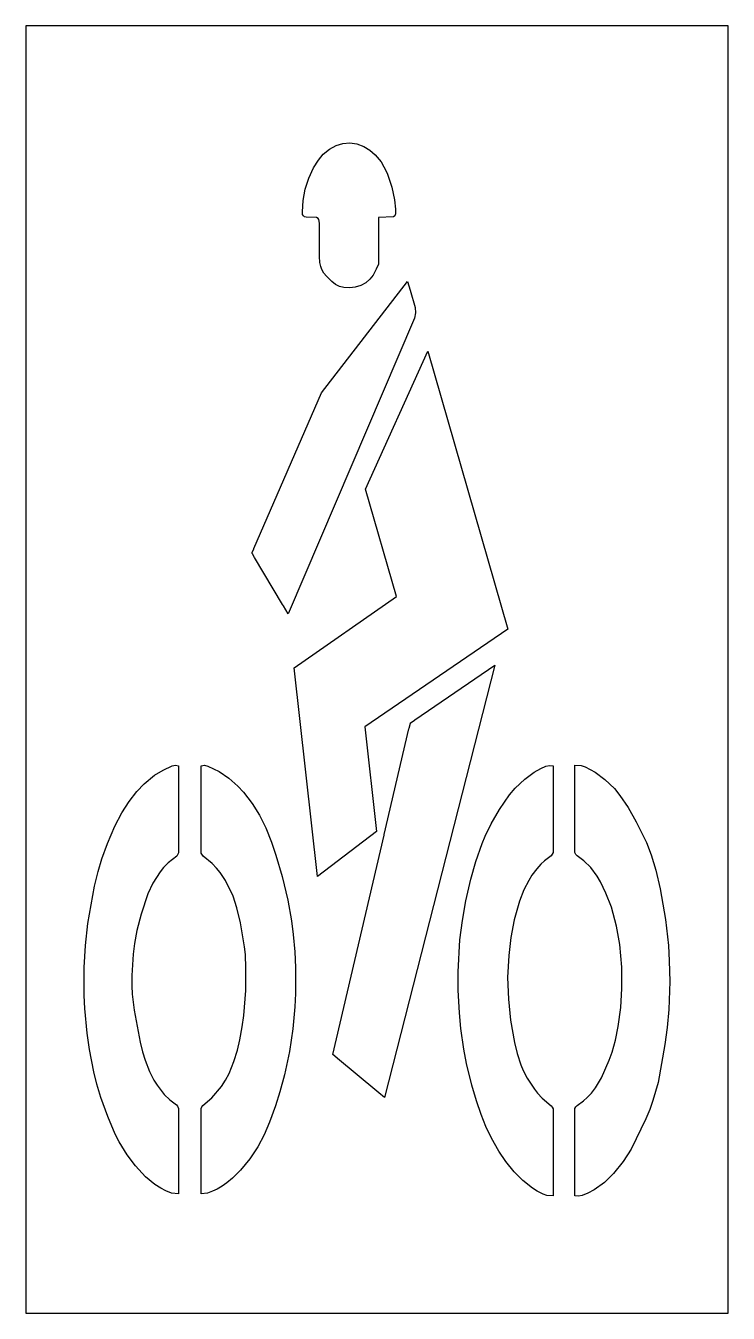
# Model space of a CAD drawing. Header units: inches. Extents: x 0 to 48, y 0 to 88.
import ezdxf

# ---------------------------------------------------------------- set-up
doc = ezdxf.new("R2010")
doc.units = ezdxf.units.IN
doc.header["$MEASUREMENT"] = 0
doc.layers.add('CUT', color=1, linetype='Continuous')

msp = doc.modelspace()

# ---------------------------------------------------------------- linework, layer by layer
at = {"layer": 'CUT'}
for points in [[(0, 0), (48, 0), (48, 88), (0, 88)], [(20.094, 71.821), (20.068, 72.231), (20.065, 74.498), (20.036, 74.747), (19.984, 74.835), (19.869, 74.895), (19.169, 74.927), (19.053, 74.95), (18.968, 75.002), (18.919, 75.09), (18.899, 75.273), (18.959, 76.054), (19.101, 76.827), (19.336, 77.593), (19.656, 78.289), (19.996, 78.815), (20.332, 79.213), (20.757, 79.571), (21.209, 79.823), (21.666, 79.959), (22.139, 80), (22.613, 79.925), (23.099, 79.746), (23.511, 79.49), (23.878, 79.172), (24.275, 78.688), (24.476, 78.362), (24.691, 77.924), (25.019, 76.976), (25.198, 76.1), (25.266, 75.457), (25.271, 75.136), (25.223, 75.015), (25.117, 74.948), (24.11, 74.886), (24.11, 71.711), (23.942, 71.353), (23.732, 70.954), (23.52, 70.68), (23.232, 70.432), (22.902, 70.246), (22.514, 70.122), (22.146, 70.078), (21.741, 70.107), (21.443, 70.182), (21.166, 70.318), (20.923, 70.51), (20.553, 70.88), (20.377, 71.093), (20.238, 71.331), (20.151, 71.555)], [(26.557, 68.015), (17.927, 47.815), (17.605, 48.36), (17.55, 48.443), (15.639, 51.653), (15.491, 51.908), (15.48, 51.934), (15.475, 51.971), (15.48, 52.008), (15.578, 52.238), (15.589, 52.277), (20.205, 62.918), (26.087, 70.527), (26.255, 69.931), (26.602, 68.749), (26.639, 68.379)], [(23.18, 40.088), (23.973, 32.92), (19.925, 29.863), (18.351, 44.106), (25.332, 48.987), (23.212, 56.324), (27.466, 65.767), (32.939, 46.75)], [(23.986, 15.172), (21.307, 17.401), (21.28, 17.427), (20.984, 17.675), (24.494, 32.686), (24.498, 32.726), (26.184, 39.95), (26.201, 39.994), (26.281, 40.323), (26.298, 40.352), (26.324, 40.379), (26.56, 40.542), (26.591, 40.571), (32.05, 44.29), (24.509, 14.739), (24.126, 15.063)], [(4.689, 29.187), (4.939, 30.196), (5.206, 31.059), (5.585, 32.107), (6.078, 33.291), (6.565, 34.214), (7.056, 34.976), (7.593, 35.662), (8.1, 36.19), (8.796, 36.768), (9.39, 37.125), (10.01, 37.41), (10.228, 37.451), (10.448, 37.42), (10.448, 31.468), (10.319, 31.249), (9.737, 30.782), (9.42, 30.458), (9.179, 30.16), (8.693, 29.396), (8.345, 28.675), (7.875, 27.269), (7.599, 26.163), (7.438, 25.279), (7.339, 24.546), (7.241, 23.086), (7.245, 22.39), (7.281, 21.812), (7.41, 20.711), (7.81, 18.536), (7.979, 17.868), (8.155, 17.306), (8.455, 16.526), (8.759, 15.937), (8.979, 15.582), (9.464, 14.946), (9.839, 14.583), (10.298, 14.236), (10.375, 14.144), (10.448, 14.003), (10.448, 8.164), (9.964, 8.209), (9.577, 8.361), (9.24, 8.543), (8.83, 8.808), (8.18, 9.333), (7.49, 10.071), (6.925, 10.822), (6.388, 11.711), (6.117, 12.236), (5.597, 13.449), (5.121, 14.756), (4.859, 15.648), (4.66, 16.49), (4.366, 18.037), (4.2, 19.154), (4.046, 20.821), (4.001, 21.71), (4, 23.628), (4.072, 25.146), (4.231, 26.636)], [(15.042, 22.053), (15.048, 23.586), (15.006, 24.511), (14.951, 25.055), (14.671, 26.674), (14.431, 27.715), (14.164, 28.503), (13.642, 29.567), (13.282, 30.121), (13.044, 30.42), (12.729, 30.745), (12.118, 31.237), (11.981, 31.453), (11.981, 37.413), (12.216, 37.45), (12.434, 37.403), (13.22, 37.035), (13.879, 36.581), (14.494, 36.016), (14.871, 35.605), (15.466, 34.832), (15.963, 34.033), (16.398, 33.169), (16.783, 32.202), (17.097, 31.321), (17.523, 29.855), (17.902, 28.243), (18.167, 26.811), (18.283, 25.892), (18.382, 24.7), (18.429, 23.638), (18.427, 21.86), (18.384, 20.935), (18.255, 19.44), (18.03, 17.888), (17.674, 16.291), (17.353, 15.124), (17.065, 14.166), (16.66, 13.063), (16.292, 12.203), (15.849, 11.373), (15.316, 10.556), (14.679, 9.772), (14.13, 9.237), (13.728, 8.904), (13.414, 8.684), (13.085, 8.488), (12.77, 8.342), (12.415, 8.204), (11.981, 8.167), (11.981, 13.985), (12.031, 14.104), (12.094, 14.205), (12.723, 14.717), (13.37, 15.491), (13.653, 15.93), (13.904, 16.388), (14.225, 17.197), (14.459, 17.988), (14.626, 18.694), (14.796, 19.572), (14.903, 20.355)], [(30.071, 28.178), (30.418, 29.659), (30.753, 30.866), (31.189, 32.117), (31.385, 32.601), (31.79, 33.45), (32.364, 34.442), (33.063, 35.432), (33.447, 35.882), (34.095, 36.514), (34.74, 36.988), (35.197, 37.241), (35.547, 37.392), (35.797, 37.449), (36.03, 37.411), (36.03, 31.486), (35.973, 31.37), (35.906, 31.273), (35.454, 30.925), (35.196, 30.692), (34.919, 30.38), (34.585, 29.933), (34.364, 29.579), (34.027, 28.933), (33.726, 28.159), (33.369, 26.885), (33.147, 25.677), (33.005, 24.457), (32.928, 22.953), (32.975, 21.473), (33.117, 20.026), (33.387, 18.515), (33.587, 17.743), (33.837, 16.981), (33.99, 16.593), (34.265, 16.068), (34.751, 15.305), (34.966, 15.032), (35.28, 14.706), (35.906, 14.184), (35.973, 14.085), (36.03, 13.968), (36.03, 8.024), (35.612, 8.053), (35.355, 8.15), (34.949, 8.349), (34.624, 8.55), (33.966, 9.065), (33.379, 9.66), (32.809, 10.365), (32.321, 11.087), (31.824, 11.962), (31.447, 12.775), (31.126, 13.577), (30.792, 14.526), (30.473, 15.589), (30.117, 17.069), (29.927, 18.041), (29.729, 19.463), (29.629, 20.539), (29.551, 22.077), (29.547, 23.331), (29.67, 25.526), (29.832, 26.842)], [(42.853, 14.547), (42.641, 13.924), (42.379, 13.283), (41.356, 11.223), (40.812, 10.372), (40.163, 9.553), (39.541, 8.945), (38.834, 8.438), (38.404, 8.21), (38.017, 8.057), (37.765, 8), (37.528, 8.036), (37.528, 13.99), (37.596, 14.104), (37.669, 14.198), (38.107, 14.514), (38.369, 14.742), (38.654, 15.047), (38.932, 15.404), (39.338, 16.093), (39.87, 17.296), (40.065, 17.854), (40.293, 18.655), (40.484, 19.605), (40.657, 20.891), (40.735, 22.196), (40.728, 23.658), (40.594, 25.194), (40.37, 26.466), (40.015, 27.764), (39.644, 28.704), (39.271, 29.492), (39.041, 29.881), (38.608, 30.468), (38.13, 30.924), (37.668, 31.26), (37.594, 31.353), (37.528, 31.496), (37.528, 37.461), (37.961, 37.431), (38.22, 37.338), (38.899, 36.988), (39.571, 36.492), (40.217, 35.859), (40.59, 35.398), (41.162, 34.565), (41.703, 33.595), (42.414, 32.168), (42.739, 31.326), (43.058, 30.294), (43.339, 29.012), (43.704, 26.917), (43.909, 25.145), (43.972, 24.079), (44, 22.664), (43.939, 20.751), (43.829, 19.527), (43.676, 18.379), (43.203, 15.78)]]:
    msp.add_lwpolyline(points, close=True, dxfattribs=at)

doc.saveas('drawing.dxf')
